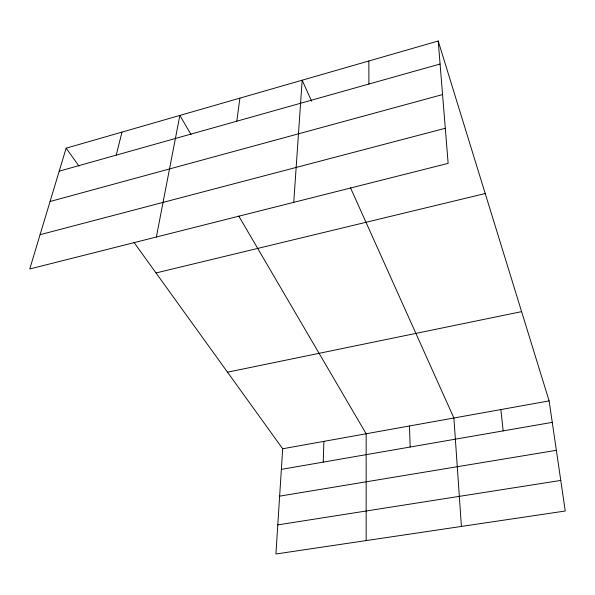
<?xml version="1.0" encoding="UTF-8"?>
<svg xmlns="http://www.w3.org/2000/svg" width="595" height="595" viewBox="0 0 595 595"><rect width="100%" height="100%" fill="white"/><g stroke="black" fill="none" stroke-linecap="round" stroke-linejoin="round"><path stroke-width="0.89" d="M323.226 462.114L323.903 441.356M134.054 242.477L282.685 448.764L275.916 553.99L565.25 511.016L549.118 400.896L438.218 41.01L66.127 148.192L29.75 268.977L448.139 163.372L438.218 41.01M293.752 202.345L302.171 80.199L311.594 101.195M236.803 121.209L239.882 98.145M156.351 237.026L179.861 115.43L191.04 134.544M116.241 155.124L121.975 132.105M59.203 171.174L440.077 64.015M50.069 201.497L442.561 94.575M40.073 234.69L445.291 128.275M156.016 272.956L485.215 193.524M227.513 372.187L521.607 311.631M282.685 448.764L549.118 400.896M281.361 469.381L552.257 422.361M279.635 496.148L556.355 450.311M277.783 524.894L560.765 480.425M66.127 148.192L79.001 166.072M238.736 216.037L366.156 433.77L366.156 540.587M350.5 187.812L453.896 418.002L461.415 526.441M500.871 409.568L503.154 430.884M409.472 425.983L410.186 447.016M368.841 60.995L368.915 84.036"/></g></svg>
